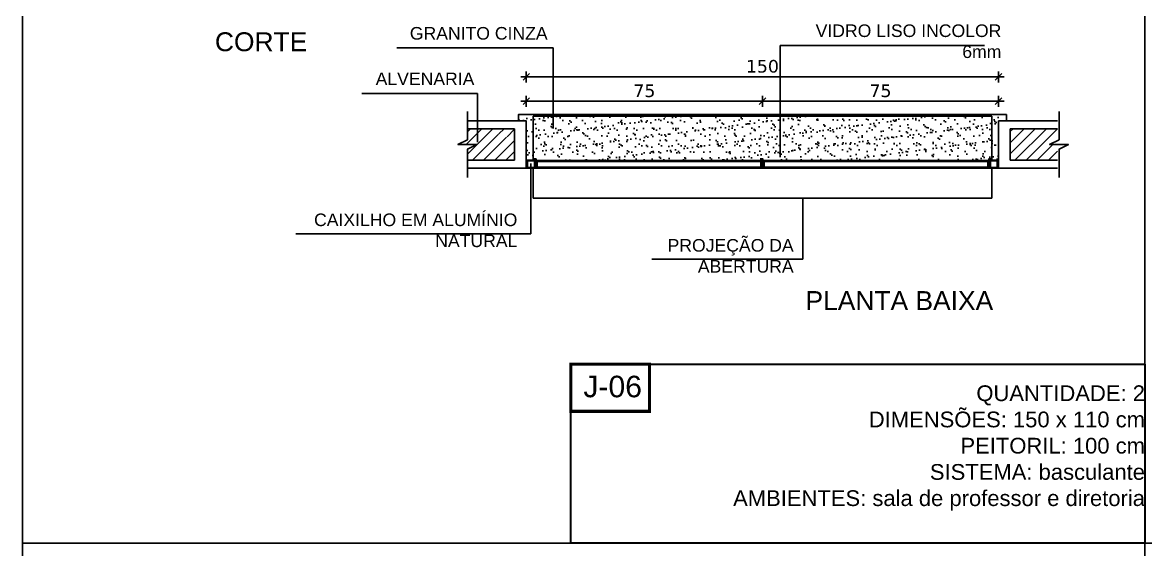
# Model space of a CAD drawing. Header units: inches. Extents: x 48 to 253, y 44 to 126.
# Drawn here: x 65.02 to 68.587, y 76.938 to 78.613 of the extents above; entities that cross this region are included whole.
import ezdxf

# ---------------------------------------------------------------- set-up
doc = ezdxf.new("R2010")
doc.units = ezdxf.units.IN
doc.header["$LTSCALE"] = 100
doc.header["$MEASUREMENT"] = 0
doc.linetypes.add('HIDDEN2', pattern=[0.1875, 0.125, -0.0625])
for name, color, linetype in [('01', 1, 'Continuous'), ('252', 252, 'Continuous'), ('A-01', 3, 'Continuous'), ('A-ALV', 6, 'Continuous'), ('A-ESQUADRIAS', 2, 'Continuous'), ('AR-TXT', 1, 'Continuous'), ('ARQ-ESQ-VISTA2', 1, 'Continuous'), ('ARQ-SMB-1_025', 1, 'Continuous'), ('ARQ-TXT-1_025', 2, 'Continuous'), ('ARQ_ESQUADRIA', 2, 'Continuous')]:
    doc.layers.add(name, color=color, linetype=linetype)
doc.layers.add('REV-FNDE', color=1, linetype='Continuous', lineweight=30)
doc.styles.add('A16-E50', font='arial.ttf', dxfattribs={"height": 0.08})
doc.styles.add('ESC-50-A20', font='arial.ttf', dxfattribs={"height": 0.1})
doc.styles.add('FNDE Texto Cota 0025', font='verdana.ttf', dxfattribs={"height": 0.04})
doc.dimstyles.new('FNDE 1-0025', dxfattribs={"dimscale": 5, "dimtxt": 0.04, "dimasz": 0.0035, "dimexe": 0.15, "dimexo": 0.15, "dimgap": 0.0025, "dimtad": 1, "dimzin": 1, "dimdsep": 46, "dimtxsty": 'FNDE Texto Cota 0025', "dimblk": 'tic', "dimcen": 0.015, "dimdle": 0.15, "dimse1": 1, "dimse2": 1, "dimclrd": 251, "dimclre": 251, "dimclrt": 256, "dimaunit": 1, "dimadec": 3, "dimazin": 0, "dimtfac": 1, "dimtix": 1, "dimtmove": 2, "dimatfit": 3, "dimfxl": 0.15, "dimtvp": 1, "dimtolj": 1, "dimtzin": 0, "dimarcsym": 0})

# ---------------------------------------------------------------- blocks, each defined once
blk = doc.blocks.new('tic')
at = {"color": 251}
for p, q in [((-1, 0), (1, 0)), ((0, -1), (0, 1))]:
    blk.add_line(p, q, dxfattribs=at)
blk.add_line((-0.6, -0.6), (0.6, 0.6))
blk = doc.blocks.new('*D98')
at = {"layer": 'ARQ-SMB-1_025', "color": 251, "lineweight": -2, "ltscale": 10, "transparency": 16777216}
blk.add_line((66.6375, 78.4398), (68.1025, 78.4398), dxfattribs=at)
at = {"layer": 'DEFPOINTS', "color": 0, "ltscale": 10, "transparency": 16777216}
for p in [(66.62, 78.5468), (68.12, 78.5468), (68.12, 78.4398)]:
    blk.add_point(p, dxfattribs=at)
at = {"layer": 'ARQ-SMB-1_025', "color": 251, "lineweight": -2, "ltscale": 10, "transparency": 16777216, "xscale": 0.0175, "yscale": 0.0175, "zscale": 0.0175, "rotation": 180}
blk.add_blockref('tic', (66.62, 78.4398), dxfattribs=at)
at = {"layer": 'ARQ-SMB-1_025', "color": 251, "lineweight": -2, "ltscale": 10, "transparency": 16777216, "xscale": 0.0175, "yscale": 0.0175, "zscale": 0.0175}
blk.add_blockref('tic', (68.12, 78.4398), dxfattribs=at)
at = {"layer": 'ARQ-SMB-1_025', "ltscale": 10, "transparency": 16777216, "insert": (67.37, 78.4731), "char_height": 0.04, "attachment_point": 5, "style": 'FNDE Texto Cota 0025'}
blk.add_mtext('\\A1;150', dxfattribs=at)
blk = doc.blocks.new('*D99')
at = {"layer": 'ARQ-SMB-1_025', "color": 251, "lineweight": -2, "ltscale": 10, "transparency": 16777216}
blk.add_line((66.6375, 78.3624), (67.3525, 78.3624), dxfattribs=at)
at = {"layer": 'DEFPOINTS', "color": 0, "ltscale": 10, "transparency": 16777216}
for p in [(67.37, 78.3624), (66.62, 78.1112), (67.37, 78.0858)]:
    blk.add_point(p, dxfattribs=at)
at = {"layer": 'ARQ-SMB-1_025', "color": 251, "lineweight": -2, "ltscale": 10, "transparency": 16777216, "xscale": 0.0175, "yscale": 0.0175, "zscale": 0.0175, "rotation": 180}
blk.add_blockref('tic', (66.62, 78.3624), dxfattribs=at)
at = {"layer": 'ARQ-SMB-1_025', "color": 251, "lineweight": -2, "ltscale": 10, "transparency": 16777216, "xscale": 0.0175, "yscale": 0.0175, "zscale": 0.0175}
blk.add_blockref('tic', (67.37, 78.3624), dxfattribs=at)
at = {"layer": 'ARQ-SMB-1_025', "ltscale": 10, "transparency": 16777216, "insert": (66.995, 78.3953), "char_height": 0.04, "attachment_point": 5, "style": 'FNDE Texto Cota 0025'}
blk.add_mtext('\\A1;75', dxfattribs=at)
blk = doc.blocks.new('*D100')
at = {"layer": 'ARQ-SMB-1_025', "color": 251, "lineweight": -2, "ltscale": 10, "transparency": 16777216}
blk.add_line((67.3875, 78.3624), (68.1025, 78.3624), dxfattribs=at)
at = {"layer": 'DEFPOINTS', "color": 0, "ltscale": 10, "transparency": 16777216}
for p in [(68.12, 78.3624), (67.37, 78.0858), (68.12, 78.1112)]:
    blk.add_point(p, dxfattribs=at)
at = {"layer": 'ARQ-SMB-1_025', "color": 251, "lineweight": -2, "ltscale": 10, "transparency": 16777216, "xscale": 0.0175, "yscale": 0.0175, "zscale": 0.0175, "rotation": 180}
blk.add_blockref('tic', (67.37, 78.3624), dxfattribs=at)
at = {"layer": 'ARQ-SMB-1_025', "color": 251, "lineweight": -2, "ltscale": 10, "transparency": 16777216, "xscale": 0.0175, "yscale": 0.0175, "zscale": 0.0175}
blk.add_blockref('tic', (68.12, 78.3624), dxfattribs=at)
at = {"layer": 'ARQ-SMB-1_025', "ltscale": 10, "transparency": 16777216, "insert": (67.745, 78.3953), "char_height": 0.04, "attachment_point": 5, "style": 'FNDE Texto Cota 0025'}
blk.add_mtext('\\A1;75', dxfattribs=at)

msp = doc.modelspace()

# ---------------------------------------------------------------- hatches: boundary and pattern name
at = {"layer": '252', "ltscale": 10}
h = msp.add_hatch(dxfattribs=at)
h.set_pattern_fill('AR-SAND', color=252, scale=0.02, style=0)
h.set_pattern_definition([(37.5, (-4389.413795, 129.3092), (-0.00125986716, 0.03853647538), [0, -0.0304, 0, -0.034, 0, -0.0325]), (7.5, (-4389.413795, 129.3092), (0.0353955341, 0.0564429213), [0, -0.0164, 0, -0.0274, 0, -0.0105]), (327.5, (-4389.438395, 129.3092), (0.06228283724, 0.00011318107), [0, -0.01, 0, -0.036, 0, -0.047]), (317.5, (-4389.438395, 129.3092), (0.0601225321, 0.0175535113), [0, -0.005, 0, -0.0236, 0, -0.027])])
h.paths.add_polyline_path([(68.145, 78.3), (68.145, 78.32), (66.595, 78.32), (66.595, 78.3), (66.62, 78.3), (66.62, 78.1754), (68.12, 78.1754), (68.12, 78.3)])
at = {"layer": '252'}
h = msp.add_hatch(dxfattribs=at)
h.set_pattern_fill('ANSI31,_O', color=252, scale=0.0005, style=0)
h.set_pattern_definition([(45, (-1.873677, 166.405572), (-0.0176776695, 0.0176776695), [])])
h.paths.add_polyline_path([(66.583, 78.175), (66.583, 78.2345), (66.5774, 78.2365), (66.5786, 78.2398, 0.414214), (66.5783, 78.2405), (66.5476, 78.2517), (66.5462, 78.2479), (66.5429, 78.2491), (66.5441, 78.2524, 0.414214), (66.5438, 78.253), (66.5266, 78.2593, 0.414213), (66.526, 78.259), (66.5244, 78.2547), (66.5241, 78.2513), (66.5224, 78.2608), (66.5217, 78.2611, -1), (66.5222, 78.2625), (66.5229, 78.2622), (66.5303, 78.2684), (66.5284, 78.2657), (66.5268, 78.2613, 0.414213), (66.5271, 78.2607), (66.549, 78.2527, 0.414214), (66.5496, 78.253), (66.5508, 78.2563), (66.5541, 78.2551), (66.5528, 78.2514), (66.583, 78.2403), (66.583, 78.275), (66.433, 78.275), (66.433, 78.24), (66.403, 78.225), (66.463, 78.225), (66.433, 78.21), (66.433, 78.175)])
h = msp.add_hatch(dxfattribs=at)
h.set_pattern_fill('ANSI31,_O', color=252, scale=0.0005, style=0)
h.set_pattern_definition([(45, (-1.529677, 166.405572), (-0.0176776695, 0.0176776695), [])])
h.paths.add_polyline_path([(68.157, 78.275), (68.157, 78.175), (68.307, 78.175), (68.307, 78.225), (68.277, 78.225), (68.307, 78.24), (68.307, 78.275)])
at = {"layer": 'ARQ_ESQUADRIA'}
h = msp.add_hatch(dxfattribs=at)
h.set_pattern_fill('CLAY', color=9)
h.set_pattern_definition([(0, (-71.393, -64.635), (0, 4.7625), []), (0, (-71.393, -63.841), (0, 4.7625), []), (0, (-71.393, -63.0474), (0, 4.7625), []), (0, (-71.393, -61.46), (0, 4.7625), [4.7625, -3.175])])
h.paths.add_polyline_path([(66.6547, 78.1531), (67.3645, 78.1531), (67.3645, 78.1714), (66.6547, 78.1714)])
h.paths.add_polyline_path([(68.0854, 78.1531), (67.3756, 78.1531), (67.3756, 78.1714), (68.0854, 78.1714)])

# ---------------------------------------------------------------- linework, layer by layer
at = {"layer": '01', "linetype": 'Continuous'}
msp.add_lwpolyline([(66.595, 78.32), (66.595, 78.3), (66.62, 78.3), (66.62, 78.15), (66.6223, 78.15), (66.6223, 78.1754), (66.6417, 78.1759), (66.6417, 78.179), (66.6512, 78.179), (66.6517, 78.1745), (66.6707, 78.1745), (68.0884, 78.1745), (68.0889, 78.179), (68.0984, 78.179), (68.0984, 78.1759), (68.0984, 78.1754), (68.1178, 78.1754), (68.1178, 78.15), (68.12, 78.15), (68.12, 78.3), (68.145, 78.3), (68.145, 78.32), (66.595, 78.32), (66.595, 78.3), (66.62, 78.3)], dxfattribs=at)
at = {"layer": 'A-01', "color": 5}
for p, q in [((66.433, 78.275), (66.583, 78.275)), ((66.583, 78.175), (66.583, 78.275)), ((68.307, 78.275), (68.157, 78.275)), ((68.157, 78.175), (68.157, 78.275)), ((66.433, 78.175), (66.583, 78.175)), ((68.307, 78.175), (68.157, 78.175))]:
    msp.add_line(p, q, dxfattribs=at)
at = {"layer": 'A-01', "color": 1}
for p, q in [((66.6707, 78.1745), (67.3485, 78.1745)), ((68.0694, 78.1745), (67.3916, 78.1745)), ((66.6609, 78.15), (67.3573, 78.15)), ((68.0792, 78.15), (67.3827, 78.15))]:
    msp.add_line(p, q, dxfattribs=at)
at = {"layer": 'A-01', "color": 8}
for p, q in [((66.6707, 78.1714), (67.3485, 78.1714)), ((68.0694, 78.1714), (67.3916, 78.1714)), ((66.6609, 78.1531), (67.3573, 78.1531)), ((68.0792, 78.1531), (67.3827, 78.1531))]:
    msp.add_line(p, q, dxfattribs=at)
at = {"layer": 'A-01', "color": 2}
for points in [[(66.6477, 78.15), (66.6477, 78.1754), (66.6223, 78.1754), (66.6223, 78.15)], [(66.6458, 78.1519), (66.6458, 78.1735), (66.6242, 78.1735), (66.6242, 78.1519)], [(66.6512, 78.1536), (66.6512, 78.179), (66.6417, 78.179), (66.6417, 78.1759), (66.6482, 78.1759), (66.6482, 78.1536)], [(66.6517, 78.1555), (66.6517, 78.1745), (66.6707, 78.1745), (66.6707, 78.1714), (66.6547, 78.1714), (66.6547, 78.1555)], [(67.3675, 78.1555), (67.3675, 78.1745), (67.3485, 78.1745), (67.3485, 78.1714), (67.3645, 78.1714), (67.3645, 78.1555)], [(67.3726, 78.1555), (67.3726, 78.1745), (67.3916, 78.1745), (67.3916, 78.1714), (67.3756, 78.1714), (67.3756, 78.1555)], [(68.0884, 78.1555), (68.0884, 78.1745), (68.0694, 78.1745), (68.0694, 78.1714), (68.0854, 78.1714), (68.0854, 78.1555)], [(68.0889, 78.1536), (68.0889, 78.179), (68.0984, 78.179), (68.0984, 78.1759), (68.0919, 78.1759), (68.0919, 78.1536)], [(68.0924, 78.15), (68.0924, 78.1754), (68.1178, 78.1754), (68.1178, 78.15)], [(68.0943, 78.1519), (68.0943, 78.1735), (68.1159, 78.1735), (68.1159, 78.1519)], [(66.6482, 78.15), (66.6609, 78.15), (66.6609, 78.1531), (66.6482, 78.1531)], [(68.0919, 78.15), (68.0792, 78.15), (68.0792, 78.1531), (68.0919, 78.1531)]]:
    msp.add_lwpolyline(points, close=True, dxfattribs=at)
for points in [[(67.37, 78.179), (67.3685, 78.179), (67.3685, 78.1555), (67.37, 78.1555)], [(67.37, 78.179), (67.3716, 78.179), (67.3716, 78.1555), (67.37, 78.1555)], [(67.37, 78.1531), (67.3573, 78.1531), (67.3573, 78.15), (67.37, 78.15)], [(67.37, 78.1531), (67.3827, 78.1531), (67.3827, 78.15), (67.37, 78.15)]]:
    msp.add_lwpolyline(points, dxfattribs=at)
at = {"layer": 'A-ALV'}
for points in [[(66.433, 78.12), (66.433, 78.21), (66.463, 78.225), (66.403, 78.225), (66.433, 78.24), (66.433, 78.33)], [(68.312, 78.12), (68.312, 78.21), (68.342, 78.225), (68.282, 78.225), (68.312, 78.24), (68.312, 78.33)]]:
    msp.add_lwpolyline(points, dxfattribs=at)
at = {"layer": 'A-ESQUADRIAS', "color": 2}
for p, q in [((66.433, 78.3), (66.62, 78.3)), ((66.62, 78.15), (66.62, 78.3)), ((68.307, 78.3), (68.12, 78.3)), ((68.12, 78.15), (68.12, 78.3)), ((66.433, 78.15), (66.62, 78.15)), ((68.307, 78.15), (68.12, 78.15))]:
    msp.add_line(p, q, dxfattribs=at)
at = {"layer": 'ARQ-ESQ-VISTA2'}
for p, q in [((66.595, 78.32), (66.595, 78.3)), ((68.145, 78.32), (66.595, 78.32)), ((68.145, 78.3), (68.145, 78.32))]:
    msp.add_line(p, q, dxfattribs=at)
at = {"layer": 'ARQ-SMB-1_025', "ltscale": 10}
for points in [[(65.0197, 80.6627), (68.585, 80.6627), (68.585, 76.9589), (65.0197, 76.9589)], [(68.585, 80.6627), (72.5736, 80.6627), (72.5736, 76.9589), (68.585, 76.9589)], [(65.0197, 76.9589), (68.585, 76.9589), (68.585, 73.3811), (65.0197, 73.3811)], [(68.585, 76.9589), (71.4122, 76.9589), (71.4122, 70.9499), (68.585, 70.9499)]]:
    msp.add_lwpolyline(points, close=True, dxfattribs=at)
at = {"layer": 'ARQ_ESQUADRIA', "color": 8, "linetype": 'HIDDEN2', "ltscale": 0.5, "extrusion": (0, 0, -1)}
for points in [[(-66.6417, 78.1759), (-66.6417, 78.3145), (-68.0984, 78.3145), (-68.0984, 78.1759)], [(-66.6417, 78.1495), (-66.6417, 78.0545), (-68.0984, 78.0545), (-68.0984, 78.1495)]]:
    msp.add_lwpolyline(points, dxfattribs=at)
at = {"layer": 'REV-FNDE', "color": 252, "ltscale": 10, "const_width": 0.01}
msp.add_lwpolyline([(66.7614, 77.3774), (67.0114, 77.3774), (67.0114, 77.5274), (66.7614, 77.5274)], close=True, dxfattribs=at)
at = {"layer": 'REV-FNDE', "color": 252, "ltscale": 10}
msp.add_lwpolyline([(66.7614, 77.5274), (68.585, 77.5274), (68.585, 76.9589), (66.7614, 76.9589)], close=True, dxfattribs=at)

# ---------------------------------------------------------------- texts
at = {"layer": 'AR-TXT', "color": 2, "style": 'A16-E50'}
msp.add_attdef('J-06', (66.8014, 77.422), '', height=0.0684, dxfattribs=at)
at = {"layer": 'ARQ-TXT-1_025', "char_height": 0.04, "attachment_point": 3, "style": 'ESC-50-A20'}
for s, insert, width in [('GRANITO CINZA ', (66.6877, 78.5982), 0.752887), ('VIDRO LISO INCOLOR 6mm', (68.1289, 78.6064), 0.680324), ('ALVENARIA ', (66.4551, 78.4535), 0.752887), ('CAIXILHO EM ALUMÍNIO NATURAL ', (66.5916, 78.0057), 0.752887), ('PROJEÇÃO DA ABERTURA ', (67.4692, 77.9246), 0.492126)]:
    msp.add_mtext(s, dxfattribs=dict(at, insert=insert, width=width))
at = {"layer": 'ARQ-TXT-1_025', "color": 3, "char_height": 0.06, "attachment_point": 7, "style": 'ESC-50-A20'}
for s, insert, width in [('\\pi0.28146;CORTE', (65.3495, 78.5205), 0.566157), ('\\pi0.84186;PLANTA BAIXA', (66.6649, 77.6992), 1.431793)]:
    msp.add_mtext(s, dxfattribs=dict(at, insert=insert, width=width))
at = {"layer": 'ARQ-TXT-1_025', "color": 2, "insert": (68.585, 77.0614), "char_height": 0.05, "width": 1.535279, "attachment_point": 9, "style": 'ESC-50-A20'}
msp.add_mtext('QUANTIDADE: {\\C1;2 \\P}DIMENSÕES: {\\C1;150 x 110 cm\\P}PEITORIL: {\\C1;100 cm}\\PSISTEMA: {\\C1;basculante}\\PAMBIENTES: {\\C1;sala de professor e diretoria}', dxfattribs=at)

# ---------------------------------------------------------------- dimensions: what is measured, and where the dimension line sits
at = {"layer": 'ARQ-SMB-1_025', "ltscale": 10}
for base, p1, p2, picture, middle in [((68.12, 78.4398), (66.62, 78.5468), (68.12, 78.5468), '*D98', (67.37, 78.4731)), ((67.37, 78.3624), (66.62, 78.1112), (67.37, 78.0858), '*D99', (66.995, 78.3953)), ((68.12, 78.3624), (67.37, 78.0858), (68.12, 78.1112), '*D100', (67.745, 78.3953))]:
    dim = msp.add_linear_dim(base=base, p1=p1, p2=p2, dimstyle='FNDE 1-0025', override={"dimtxt": 0.05, "dimdec": 0, "dimlfac": 100, "dimtdec": 0}, dxfattribs=at)
    dim.commit()
    dim.dimension.update_dxf_attribs({"geometry": picture, "text_midpoint": middle})

# ---------------------------------------------------------------- leaders
for points in [[(66.7054, 78.276), (66.7054, 78.5319), (66.2086, 78.5319)], [(67.4258, 78.185), (67.4258, 78.5397), (68.0757, 78.5397)], [(66.4653, 78.2324), (66.4653, 78.3873), (66.0971, 78.3873)], [(66.6348, 78.165), (66.6348, 77.9415), (65.8877, 77.9415)], [(67.4986, 78.0545), (67.4986, 77.8612), (67.0191, 77.8612)]]:
    msp.add_leader(points, dimstyle='FNDE 1-0025', override={"dimtxt": 0.05, "dimdec": 0, "dimlfac": 100, "dimtdec": 0}, dxfattribs=at)

doc.saveas('drawing.dxf')
